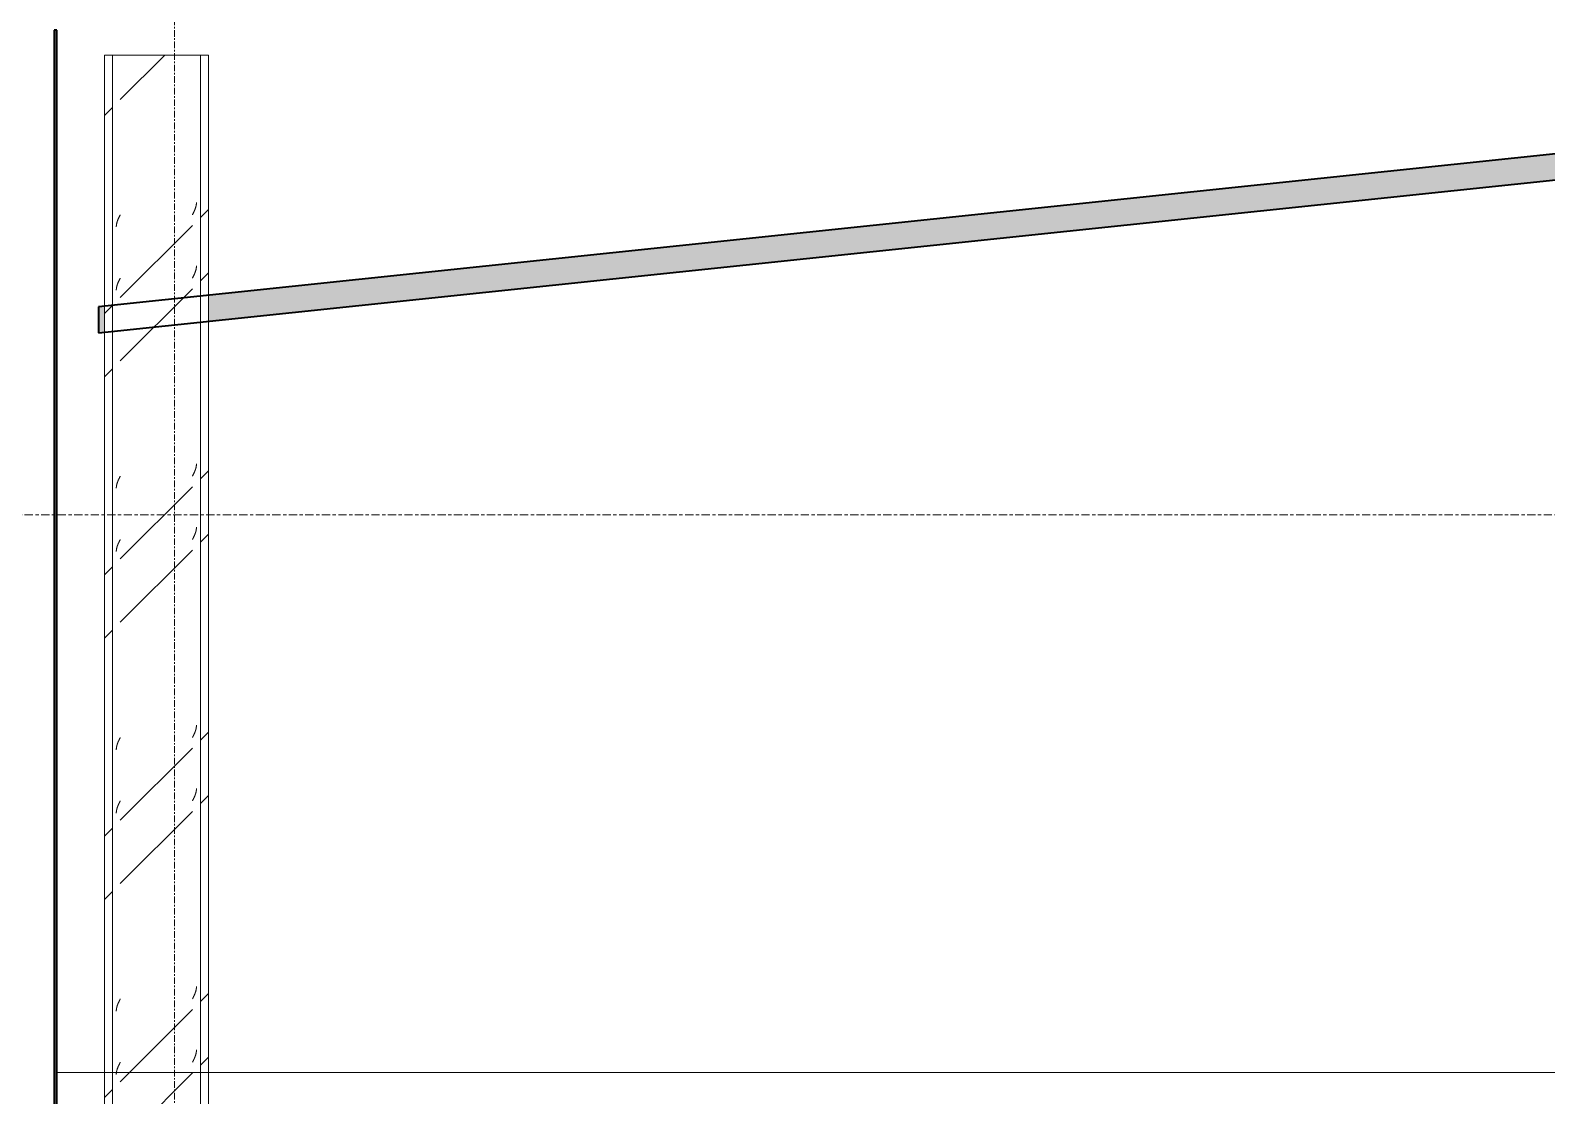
# Model space of a CAD drawing. Header units: centimetres. Extents: x -6741 to 14818, y -293 to 1595.
# Drawn here: x 8111.4 to 8403, y 733.3 to 938.3 of the extents above; entities that cross this region are included whole.
import ezdxf

# ---------------------------------------------------------------- set-up
doc = ezdxf.new("R2010")
doc.units = ezdxf.units.CM
doc.linetypes.add('Centre', pattern=[3.175, 0.635, -0.475, 1.59, -0.475])
doc.linetypes.add('Grid Line', pattern=[2.2225, 1.27, -0.3175, 0.3175, -0.3175])
for name, color, linetype, lineweight in [('A-CLNG', 7, 'Continuous', 9), ('A-FLOR-LEVL', 7, 'Continuous', 9), ('A-ROOF', 7, 'Continuous', 9), ('A-ROOF-PATT', 7, 'Continuous', 35), ('A-WALL', 7, 'Continuous', 9), ('A-WALL-PATT', 7, 'Continuous', 35), ('S-COLS', 7, 'Continuous', 9), ('S-GRID', 7, 'Continuous', 9)]:
    doc.layers.add(name, color=color, linetype=linetype, lineweight=lineweight)
pattern_1 = [(45, (50.4, 0), (-25.14472, 25.14472), []), (45, (50.4, 38.1), (-25.14472, 25.14472), [])]

# ---------------------------------------------------------------- blocks, each defined once
blk = doc.blocks.new('PQ_RVR_ARQ-01_ZZ_ZZ_MO_T_A_rvt-3-Elevación Eje 8-9')
at = {"layer": 'A-ROOF-PATT', "lineweight": 9, "true_color": 0xeaeaea}
h = blk.add_hatch(color=254, dxfattribs=at)
h.paths.add_polyline_path([(-6815.08, 880.08), (-6813.94, 880.2), (-6813.94, 885.22), (-6815.08, 885.1)])
h.paths.add_polyline_path([(-6793.94, 882.3), (-6447.06, 918.76), (-6110.44, 889.3), (-6110.44, 894.32), (-6447.11, 923.78), (-6793.94, 887.33), (-6793.94, 887.04)])
h.paths.add_polyline_path([(-6079.68, 886.61), (-6079.68, 972.39), (-6084.68, 972.39), (-6084.68, 892.07), (-6090.44, 892.57), (-6090.44, 887.56)])
at = {"layer": 'A-WALL-PATT', "lineweight": 9, "true_color": 0xeaeaea}
blk.add_hatch(color=254, dxfattribs=at).paths.add_polyline_path([(-6823.08, 99), (-6823.08, 938.29), (-6823.58, 938.29), (-6823.58, 99)])
at = {"layer": 'A-CLNG', "color": 254, "lineweight": 18, "true_color": 0xe5e5e5}
blk.add_line((-6110.94, 737.79), (-6823.08, 737.79), dxfattribs=at)
at = {"layer": 'A-ROOF', "color": 254, "lineweight": 35, "true_color": 0xcccccc}
for p, q in [((-6447.11, 923.78), (-6815.08, 885.1)), ((-6815.08, 880.08), (-6447.06, 918.76)), ((-6815.08, 885.1), (-6815.08, 880.08))]:
    blk.add_line(p, q, dxfattribs=at)
at = {"layer": 'A-WALL', "color": 254, "lineweight": 35, "true_color": 0xcccccc}
for p, q in [((-6823.08, 938.29), (-6823.58, 938.29)), ((-6823.58, 938.29), (-6823.58, 99)), ((-6823.08, 99), (-6823.08, 938.29))]:
    blk.add_line(p, q, dxfattribs=at)
blk = doc.blocks.new('FP_25-Elevación Eje 8-9')
at = {"layer": 'S-COLS', "color": 9, "true_color": 0xc0c0c0}
for p, q in [((-6796.51, 903.87), (-6796.49, 903.9)), ((-6796.49, 903.9), (-6796.48, 903.94)), ((-6796.48, 903.94), (-6796.47, 903.98)), ((-6796.47, 903.98), (-6796.45, 904.02)), ((-6796.45, 904.02), (-6796.44, 904.05)), ((-6796.44, 904.05), (-6796.43, 904.09)), ((-6796.43, 904.09), (-6796.41, 904.13)), ((-6796.41, 904.13), (-6796.4, 904.17)), ((-6796.4, 904.17), (-6796.39, 904.2)), ((-6796.39, 904.2), (-6796.38, 904.24)), ((-6796.38, 904.24), (-6796.37, 904.28)), ((-6796.37, 904.28), (-6796.36, 904.31)), ((-6796.36, 904.31), (-6796.35, 904.35)), ((-6796.35, 904.35), (-6796.34, 904.39)), ((-6796.34, 904.39), (-6796.33, 904.43)), ((-6796.33, 904.43), (-6796.32, 904.46)), ((-6796.32, 904.46), (-6796.31, 904.5)), ((-6796.31, 904.5), (-6796.3, 904.54)), ((-6796.3, 904.54), (-6796.29, 904.58)), ((-6796.29, 904.61), (-6796.28, 904.65)), ((-6796.29, 904.58), (-6796.29, 904.61)), ((-6796.28, 904.65), (-6796.27, 904.69)), ((-6796.27, 904.73), (-6796.26, 904.76)), ((-6796.27, 904.69), (-6796.27, 904.73)), ((-6796.26, 904.8), (-6796.25, 904.84)), ((-6796.26, 904.76), (-6796.26, 904.8)), ((-6796.25, 904.87), (-6796.24, 904.91)), ((-6796.25, 904.84), (-6796.25, 904.87)), ((-6796.24, 904.99), (-6796.23, 905.02)), ((-6796.24, 904.95), (-6796.24, 904.99)), ((-6796.24, 904.91), (-6796.24, 904.95)), ((-6796.23, 905.14), (-6796.23, 905.17)), ((-6796.23, 905.1), (-6796.23, 905.14)), ((-6796.23, 905.06), (-6796.23, 905.1)), ((-6796.23, 905.02), (-6796.23, 905.06)), ((-6797, 902.82), (-6796.98, 902.86)), ((-6796.98, 902.86), (-6796.96, 902.9)), ((-6796.96, 902.9), (-6796.94, 902.93)), ((-6796.94, 902.93), (-6796.92, 902.97)), ((-6796.92, 902.97), (-6796.9, 903.01)), ((-6796.9, 903.01), (-6796.88, 903.05)), ((-6796.88, 903.05), (-6796.86, 903.08)), ((-6796.86, 903.08), (-6796.85, 903.12)), ((-6796.85, 903.12), (-6796.83, 903.16)), ((-6796.83, 903.16), (-6796.81, 903.2)), ((-6796.81, 903.2), (-6796.79, 903.23)), ((-6796.79, 903.23), (-6796.77, 903.27)), ((-6796.77, 903.27), (-6796.76, 903.31)), ((-6796.76, 903.31), (-6796.74, 903.34)), ((-6796.74, 903.34), (-6796.72, 903.38)), ((-6796.72, 903.38), (-6796.7, 903.42)), ((-6796.7, 903.42), (-6796.68, 903.46)), ((-6796.68, 903.46), (-6796.67, 903.49)), ((-6796.67, 903.49), (-6796.65, 903.53)), ((-6796.65, 903.53), (-6796.63, 903.57)), ((-6796.63, 903.57), (-6796.62, 903.61)), ((-6796.62, 903.61), (-6796.6, 903.64)), ((-6796.6, 903.64), (-6796.59, 903.68)), ((-6796.59, 903.68), (-6796.57, 903.72)), ((-6796.57, 903.72), (-6796.55, 903.76)), ((-6796.55, 903.76), (-6796.54, 903.79)), ((-6796.54, 903.79), (-6796.52, 903.83)), ((-6796.52, 903.83), (-6796.51, 903.87)), ((-6796.34, 892.2), (-6796.33, 892.24)), ((-6796.33, 892.24), (-6796.32, 892.27)), ((-6796.32, 892.27), (-6796.31, 892.31)), ((-6796.31, 892.31), (-6796.3, 892.35)), ((-6796.3, 892.35), (-6796.29, 892.39)), ((-6796.29, 892.42), (-6796.28, 892.46)), ((-6796.29, 892.39), (-6796.29, 892.42)), ((-6796.28, 892.46), (-6796.27, 892.5)), ((-6796.27, 892.54), (-6796.26, 892.57)), ((-6796.27, 892.5), (-6796.27, 892.54)), ((-6796.26, 892.61), (-6796.25, 892.65)), ((-6796.26, 892.57), (-6796.26, 892.61)), ((-6796.25, 892.69), (-6796.24, 892.72)), ((-6796.25, 892.65), (-6796.25, 892.69)), ((-6796.24, 892.8), (-6796.23, 892.83)), ((-6796.24, 892.76), (-6796.24, 892.8)), ((-6796.24, 892.72), (-6796.24, 892.76)), ((-6796.23, 892.95), (-6796.23, 892.98)), ((-6796.23, 892.91), (-6796.23, 892.95)), ((-6796.23, 892.87), (-6796.23, 892.91)), ((-6796.23, 892.83), (-6796.23, 892.87)), ((-6797, 890.63), (-6796.98, 890.67)), ((-6796.98, 890.67), (-6796.96, 890.71)), ((-6796.96, 890.71), (-6796.94, 890.75)), ((-6796.94, 890.75), (-6796.92, 890.78)), ((-6796.92, 890.78), (-6796.9, 890.82)), ((-6796.9, 890.82), (-6796.88, 890.86)), ((-6796.88, 890.86), (-6796.86, 890.89)), ((-6796.86, 890.89), (-6796.85, 890.93)), ((-6796.85, 890.93), (-6796.83, 890.97)), ((-6796.83, 890.97), (-6796.81, 891.01)), ((-6796.81, 891.01), (-6796.79, 891.04)), ((-6796.79, 891.04), (-6796.77, 891.08)), ((-6796.77, 891.08), (-6796.76, 891.12)), ((-6796.76, 891.12), (-6796.74, 891.16)), ((-6796.74, 891.16), (-6796.72, 891.19)), ((-6796.72, 891.19), (-6796.7, 891.23)), ((-6796.7, 891.23), (-6796.68, 891.27)), ((-6796.68, 891.27), (-6796.67, 891.3)), ((-6796.67, 891.3), (-6796.65, 891.34)), ((-6796.65, 891.34), (-6796.63, 891.38)), ((-6796.63, 891.38), (-6796.62, 891.42)), ((-6796.62, 891.42), (-6796.6, 891.45)), ((-6796.6, 891.45), (-6796.59, 891.49)), ((-6796.59, 891.49), (-6796.57, 891.53)), ((-6796.57, 891.53), (-6796.55, 891.57)), ((-6796.55, 891.57), (-6796.54, 891.6)), ((-6796.54, 891.6), (-6796.52, 891.64)), ((-6796.52, 891.64), (-6796.51, 891.68)), ((-6796.51, 891.68), (-6796.49, 891.72)), ((-6796.49, 891.72), (-6796.48, 891.75)), ((-6796.48, 891.75), (-6796.47, 891.79)), ((-6796.47, 891.79), (-6796.45, 891.83)), ((-6796.45, 891.83), (-6796.44, 891.86)), ((-6796.44, 891.86), (-6796.43, 891.9)), ((-6796.43, 891.9), (-6796.41, 891.94)), ((-6796.41, 891.94), (-6796.4, 891.98)), ((-6796.4, 891.98), (-6796.39, 892.01)), ((-6796.39, 892.01), (-6796.38, 892.05)), ((-6796.38, 892.05), (-6796.37, 892.09)), ((-6796.37, 892.09), (-6796.36, 892.13)), ((-6796.36, 892.13), (-6796.35, 892.16)), ((-6796.35, 892.16), (-6796.34, 892.2)), ((-6796.29, 854.32), (-6796.28, 854.36)), ((-6796.28, 854.36), (-6796.27, 854.4)), ((-6796.27, 854.44), (-6796.26, 854.47)), ((-6796.27, 854.4), (-6796.27, 854.44)), ((-6796.26, 854.51), (-6796.25, 854.55)), ((-6796.26, 854.47), (-6796.26, 854.51)), ((-6796.25, 854.59), (-6796.24, 854.62)), ((-6796.25, 854.55), (-6796.25, 854.59)), ((-6796.24, 854.7), (-6796.23, 854.73)), ((-6796.24, 854.66), (-6796.24, 854.7)), ((-6796.24, 854.62), (-6796.24, 854.66)), ((-6796.23, 854.85), (-6796.23, 854.88)), ((-6796.23, 854.81), (-6796.23, 854.85)), ((-6796.23, 854.77), (-6796.23, 854.81)), ((-6796.23, 854.73), (-6796.23, 854.77)), ((-6797, 852.53), (-6796.98, 852.57)), ((-6796.98, 852.57), (-6796.96, 852.61)), ((-6796.96, 852.61), (-6796.94, 852.65)), ((-6796.94, 852.65), (-6796.92, 852.68)), ((-6796.92, 852.68), (-6796.9, 852.72)), ((-6796.9, 852.72), (-6796.88, 852.76)), ((-6796.88, 852.76), (-6796.86, 852.79)), ((-6796.86, 852.79), (-6796.85, 852.83)), ((-6796.85, 852.83), (-6796.83, 852.87)), ((-6796.83, 852.87), (-6796.81, 852.91)), ((-6796.81, 852.91), (-6796.79, 852.94)), ((-6796.79, 852.94), (-6796.77, 852.98)), ((-6796.77, 852.98), (-6796.76, 853.02)), ((-6796.76, 853.02), (-6796.74, 853.06)), ((-6796.74, 853.06), (-6796.72, 853.09)), ((-6796.72, 853.09), (-6796.7, 853.13)), ((-6796.7, 853.13), (-6796.68, 853.17)), ((-6796.68, 853.17), (-6796.67, 853.2)), ((-6796.67, 853.2), (-6796.65, 853.24)), ((-6796.65, 853.24), (-6796.63, 853.28)), ((-6796.63, 853.28), (-6796.62, 853.32)), ((-6796.62, 853.32), (-6796.6, 853.35)), ((-6796.6, 853.35), (-6796.59, 853.39)), ((-6796.59, 853.39), (-6796.57, 853.43)), ((-6796.57, 853.43), (-6796.55, 853.47)), ((-6796.55, 853.47), (-6796.54, 853.5)), ((-6796.54, 853.5), (-6796.52, 853.54)), ((-6796.52, 853.54), (-6796.51, 853.58)), ((-6796.51, 853.58), (-6796.49, 853.62)), ((-6796.49, 853.62), (-6796.48, 853.65)), ((-6796.48, 853.65), (-6796.47, 853.69)), ((-6796.47, 853.69), (-6796.45, 853.73)), ((-6796.45, 853.73), (-6796.44, 853.76)), ((-6796.44, 853.76), (-6796.43, 853.8)), ((-6796.43, 853.8), (-6796.41, 853.84)), ((-6796.41, 853.84), (-6796.4, 853.88)), ((-6796.4, 853.88), (-6796.39, 853.91)), ((-6796.39, 853.91), (-6796.38, 853.95)), ((-6796.38, 853.95), (-6796.37, 853.99)), ((-6796.37, 853.99), (-6796.36, 854.03)), ((-6796.36, 854.03), (-6796.35, 854.06)), ((-6796.35, 854.06), (-6796.34, 854.1)), ((-6796.34, 854.1), (-6796.33, 854.14)), ((-6796.33, 854.14), (-6796.32, 854.17)), ((-6796.32, 854.17), (-6796.31, 854.21)), ((-6796.31, 854.21), (-6796.3, 854.25)), ((-6796.3, 854.25), (-6796.29, 854.29)), ((-6796.29, 854.29), (-6796.29, 854.32)), ((-6796.23, 842.66), (-6796.23, 842.69)), ((-6797, 840.34), (-6796.98, 840.38)), ((-6796.98, 840.38), (-6796.96, 840.42)), ((-6796.96, 840.42), (-6796.94, 840.46)), ((-6796.94, 840.46), (-6796.92, 840.49)), ((-6796.92, 840.49), (-6796.9, 840.53)), ((-6796.9, 840.53), (-6796.88, 840.57)), ((-6796.88, 840.57), (-6796.86, 840.6)), ((-6796.86, 840.6), (-6796.85, 840.64)), ((-6796.85, 840.64), (-6796.83, 840.68)), ((-6796.83, 840.68), (-6796.81, 840.72)), ((-6796.81, 840.72), (-6796.79, 840.75)), ((-6796.79, 840.75), (-6796.77, 840.79)), ((-6796.77, 840.79), (-6796.76, 840.83)), ((-6796.76, 840.83), (-6796.74, 840.87)), ((-6796.74, 840.87), (-6796.72, 840.9)), ((-6796.72, 840.9), (-6796.7, 840.94)), ((-6796.7, 840.94), (-6796.68, 840.98)), ((-6796.68, 840.98), (-6796.67, 841.02)), ((-6796.67, 841.02), (-6796.65, 841.05)), ((-6796.65, 841.05), (-6796.63, 841.09)), ((-6796.63, 841.09), (-6796.62, 841.13)), ((-6796.62, 841.13), (-6796.6, 841.16)), ((-6796.6, 841.16), (-6796.59, 841.2)), ((-6796.59, 841.2), (-6796.57, 841.24)), ((-6796.57, 841.24), (-6796.55, 841.28)), ((-6796.55, 841.28), (-6796.54, 841.31)), ((-6796.54, 841.31), (-6796.52, 841.35)), ((-6796.52, 841.35), (-6796.51, 841.39)), ((-6796.51, 841.39), (-6796.49, 841.43)), ((-6796.49, 841.43), (-6796.48, 841.46)), ((-6796.48, 841.46), (-6796.47, 841.5)), ((-6796.47, 841.5), (-6796.45, 841.54)), ((-6796.45, 841.54), (-6796.44, 841.57)), ((-6796.44, 841.57), (-6796.43, 841.61)), ((-6796.43, 841.61), (-6796.41, 841.65)), ((-6796.41, 841.65), (-6796.4, 841.69)), ((-6796.4, 841.69), (-6796.39, 841.72)), ((-6796.39, 841.72), (-6796.38, 841.76)), ((-6796.38, 841.76), (-6796.37, 841.8)), ((-6796.37, 841.8), (-6796.36, 841.84)), ((-6796.36, 841.84), (-6796.35, 841.87)), ((-6796.35, 841.87), (-6796.34, 841.91)), ((-6796.34, 841.91), (-6796.33, 841.95)), ((-6796.33, 841.95), (-6796.32, 841.99)), ((-6796.32, 841.99), (-6796.31, 842.02)), ((-6796.31, 842.02), (-6796.3, 842.06)), ((-6796.3, 842.06), (-6796.29, 842.1)), ((-6796.29, 842.13), (-6796.28, 842.17)), ((-6796.29, 842.1), (-6796.29, 842.13)), ((-6796.28, 842.17), (-6796.27, 842.21)), ((-6796.27, 842.25), (-6796.26, 842.28)), ((-6796.27, 842.21), (-6796.27, 842.25)), ((-6796.26, 842.32), (-6796.25, 842.36)), ((-6796.26, 842.28), (-6796.26, 842.32)), ((-6796.25, 842.4), (-6796.24, 842.43)), ((-6796.25, 842.36), (-6796.25, 842.4)), ((-6796.24, 842.51), (-6796.23, 842.54)), ((-6796.24, 842.47), (-6796.24, 842.51)), ((-6796.24, 842.43), (-6796.24, 842.47)), ((-6796.23, 842.62), (-6796.23, 842.66)), ((-6796.23, 842.58), (-6796.23, 842.62)), ((-6796.23, 842.54), (-6796.23, 842.58)), ((-6797, 802.24), (-6796.98, 802.28)), ((-6796.98, 802.28), (-6796.96, 802.32)), ((-6796.96, 802.32), (-6796.94, 802.36)), ((-6796.94, 802.36), (-6796.92, 802.39)), ((-6796.92, 802.39), (-6796.9, 802.43)), ((-6796.9, 802.43), (-6796.88, 802.47)), ((-6796.88, 802.47), (-6796.86, 802.5)), ((-6796.86, 802.5), (-6796.85, 802.54)), ((-6796.85, 802.54), (-6796.83, 802.58)), ((-6796.83, 802.58), (-6796.81, 802.62)), ((-6796.81, 802.62), (-6796.79, 802.65)), ((-6796.79, 802.65), (-6796.77, 802.69)), ((-6796.77, 802.69), (-6796.76, 802.73)), ((-6796.76, 802.73), (-6796.74, 802.77)), ((-6796.74, 802.77), (-6796.72, 802.8)), ((-6796.72, 802.8), (-6796.7, 802.84)), ((-6796.7, 802.84), (-6796.68, 802.88)), ((-6796.68, 802.88), (-6796.67, 802.92)), ((-6796.67, 802.92), (-6796.65, 802.95)), ((-6796.65, 802.95), (-6796.63, 802.99)), ((-6796.63, 802.99), (-6796.62, 803.03)), ((-6796.62, 803.03), (-6796.6, 803.06)), ((-6796.6, 803.06), (-6796.59, 803.1)), ((-6796.59, 803.1), (-6796.57, 803.14)), ((-6796.57, 803.14), (-6796.55, 803.18)), ((-6796.55, 803.18), (-6796.54, 803.21)), ((-6796.54, 803.21), (-6796.52, 803.25)), ((-6796.52, 803.25), (-6796.51, 803.29)), ((-6796.51, 803.29), (-6796.49, 803.33)), ((-6796.49, 803.33), (-6796.48, 803.36)), ((-6796.48, 803.36), (-6796.47, 803.4)), ((-6796.47, 803.4), (-6796.45, 803.44)), ((-6796.45, 803.44), (-6796.44, 803.47)), ((-6796.44, 803.47), (-6796.43, 803.51)), ((-6796.43, 803.51), (-6796.41, 803.55)), ((-6796.41, 803.55), (-6796.4, 803.59)), ((-6796.4, 803.59), (-6796.39, 803.62)), ((-6796.39, 803.62), (-6796.38, 803.66)), ((-6796.38, 803.66), (-6796.37, 803.7)), ((-6796.37, 803.7), (-6796.36, 803.74)), ((-6796.36, 803.74), (-6796.35, 803.77)), ((-6796.35, 803.77), (-6796.34, 803.81)), ((-6796.34, 803.81), (-6796.33, 803.85)), ((-6796.33, 803.85), (-6796.32, 803.89)), ((-6796.32, 803.89), (-6796.31, 803.92)), ((-6796.31, 803.92), (-6796.3, 803.96)), ((-6796.3, 803.96), (-6796.29, 804)), ((-6796.29, 804.03), (-6796.28, 804.07)), ((-6796.29, 804), (-6796.29, 804.03)), ((-6796.28, 804.07), (-6796.27, 804.11)), ((-6796.27, 804.15), (-6796.26, 804.18)), ((-6796.27, 804.11), (-6796.27, 804.15)), ((-6796.26, 804.22), (-6796.25, 804.26)), ((-6796.26, 804.18), (-6796.26, 804.22)), ((-6796.25, 804.3), (-6796.24, 804.33)), ((-6796.25, 804.26), (-6796.25, 804.3)), ((-6796.24, 804.41), (-6796.23, 804.44)), ((-6796.24, 804.37), (-6796.24, 804.41)), ((-6796.24, 804.33), (-6796.24, 804.37)), ((-6796.23, 804.56), (-6796.23, 804.59)), ((-6796.23, 804.52), (-6796.23, 804.56)), ((-6796.23, 804.48), (-6796.23, 804.52)), ((-6796.23, 804.44), (-6796.23, 804.48)), ((-6796.94, 790.17), (-6796.92, 790.2)), ((-6796.92, 790.2), (-6796.9, 790.24)), ((-6796.9, 790.24), (-6796.88, 790.28)), ((-6796.88, 790.28), (-6796.86, 790.32)), ((-6796.86, 790.32), (-6796.85, 790.35)), ((-6796.85, 790.35), (-6796.83, 790.39)), ((-6796.83, 790.39), (-6796.81, 790.43)), ((-6796.81, 790.43), (-6796.79, 790.46)), ((-6796.79, 790.46), (-6796.77, 790.5)), ((-6796.77, 790.5), (-6796.76, 790.54)), ((-6796.76, 790.54), (-6796.74, 790.58)), ((-6796.74, 790.58), (-6796.72, 790.61)), ((-6796.72, 790.61), (-6796.7, 790.65)), ((-6796.7, 790.65), (-6796.68, 790.69)), ((-6796.68, 790.69), (-6796.67, 790.73)), ((-6796.67, 790.73), (-6796.65, 790.76)), ((-6796.65, 790.76), (-6796.63, 790.8)), ((-6796.63, 790.8), (-6796.62, 790.84)), ((-6796.62, 790.84), (-6796.6, 790.88)), ((-6796.6, 790.88), (-6796.59, 790.91)), ((-6796.59, 790.91), (-6796.57, 790.95)), ((-6796.57, 790.95), (-6796.55, 790.99)), ((-6796.55, 790.99), (-6796.54, 791.02)), ((-6796.54, 791.02), (-6796.52, 791.06)), ((-6796.52, 791.06), (-6796.51, 791.1)), ((-6796.51, 791.1), (-6796.49, 791.14)), ((-6796.49, 791.14), (-6796.48, 791.17)), ((-6796.48, 791.17), (-6796.47, 791.21)), ((-6796.47, 791.21), (-6796.45, 791.25)), ((-6796.45, 791.25), (-6796.44, 791.29)), ((-6796.44, 791.29), (-6796.43, 791.32)), ((-6796.43, 791.32), (-6796.41, 791.36)), ((-6796.41, 791.36), (-6796.4, 791.4)), ((-6796.4, 791.4), (-6796.39, 791.43)), ((-6796.39, 791.43), (-6796.38, 791.47)), ((-6796.38, 791.47), (-6796.37, 791.51)), ((-6796.37, 791.51), (-6796.36, 791.55)), ((-6796.36, 791.55), (-6796.35, 791.58)), ((-6796.35, 791.58), (-6796.34, 791.62)), ((-6796.34, 791.62), (-6796.33, 791.66)), ((-6796.33, 791.66), (-6796.32, 791.7)), ((-6796.32, 791.7), (-6796.31, 791.73)), ((-6796.31, 791.73), (-6796.3, 791.77)), ((-6796.3, 791.77), (-6796.29, 791.81)), ((-6796.29, 791.85), (-6796.28, 791.88)), ((-6796.29, 791.81), (-6796.29, 791.85)), ((-6796.28, 791.88), (-6796.27, 791.92)), ((-6796.27, 791.96), (-6796.26, 791.99)), ((-6796.27, 791.92), (-6796.27, 791.96)), ((-6796.26, 792.03), (-6796.25, 792.07)), ((-6796.26, 791.99), (-6796.26, 792.03)), ((-6796.25, 792.11), (-6796.24, 792.14)), ((-6796.25, 792.07), (-6796.25, 792.11)), ((-6796.24, 792.22), (-6796.23, 792.26)), ((-6796.24, 792.18), (-6796.24, 792.22)), ((-6796.24, 792.14), (-6796.24, 792.18)), ((-6796.23, 792.37), (-6796.23, 792.4)), ((-6796.23, 792.33), (-6796.23, 792.37)), ((-6796.23, 792.29), (-6796.23, 792.33)), ((-6796.23, 792.26), (-6796.23, 792.29)), ((-6797, 790.05), (-6796.98, 790.09)), ((-6796.98, 790.09), (-6796.96, 790.13)), ((-6796.96, 790.13), (-6796.94, 790.17)), ((-6796.85, 752.25), (-6796.83, 752.29)), ((-6796.83, 752.29), (-6796.81, 752.33)), ((-6796.81, 752.33), (-6796.79, 752.36)), ((-6796.79, 752.36), (-6796.77, 752.4)), ((-6796.77, 752.4), (-6796.76, 752.44)), ((-6796.76, 752.44), (-6796.74, 752.48)), ((-6796.74, 752.48), (-6796.72, 752.51)), ((-6796.72, 752.51), (-6796.7, 752.55)), ((-6796.7, 752.55), (-6796.68, 752.59)), ((-6796.68, 752.59), (-6796.67, 752.63)), ((-6796.67, 752.63), (-6796.65, 752.66)), ((-6796.65, 752.66), (-6796.63, 752.7)), ((-6796.63, 752.7), (-6796.62, 752.74)), ((-6796.62, 752.74), (-6796.6, 752.78)), ((-6796.6, 752.78), (-6796.59, 752.81)), ((-6796.59, 752.81), (-6796.57, 752.85)), ((-6796.57, 752.85), (-6796.55, 752.89)), ((-6796.55, 752.89), (-6796.54, 752.92)), ((-6796.54, 752.92), (-6796.52, 752.96)), ((-6796.52, 752.96), (-6796.51, 753)), ((-6796.51, 753), (-6796.49, 753.04)), ((-6796.49, 753.04), (-6796.48, 753.07)), ((-6796.48, 753.07), (-6796.47, 753.11)), ((-6796.47, 753.11), (-6796.45, 753.15)), ((-6796.45, 753.15), (-6796.44, 753.19)), ((-6796.44, 753.19), (-6796.43, 753.22)), ((-6796.43, 753.22), (-6796.41, 753.26)), ((-6796.41, 753.26), (-6796.4, 753.3)), ((-6796.4, 753.3), (-6796.39, 753.33)), ((-6796.39, 753.33), (-6796.38, 753.37)), ((-6796.38, 753.37), (-6796.37, 753.41)), ((-6796.37, 753.41), (-6796.36, 753.45)), ((-6796.36, 753.45), (-6796.35, 753.48)), ((-6796.35, 753.48), (-6796.34, 753.52)), ((-6796.34, 753.52), (-6796.33, 753.56)), ((-6796.33, 753.56), (-6796.32, 753.6)), ((-6796.32, 753.6), (-6796.31, 753.63)), ((-6796.31, 753.63), (-6796.3, 753.67)), ((-6796.3, 753.67), (-6796.29, 753.71)), ((-6796.29, 753.75), (-6796.28, 753.78)), ((-6796.29, 753.71), (-6796.29, 753.75)), ((-6796.28, 753.78), (-6796.27, 753.82)), ((-6796.27, 753.86), (-6796.26, 753.89)), ((-6796.27, 753.82), (-6796.27, 753.86)), ((-6796.26, 753.93), (-6796.25, 753.97)), ((-6796.26, 753.89), (-6796.26, 753.93)), ((-6796.25, 754.01), (-6796.24, 754.04)), ((-6796.25, 753.97), (-6796.25, 754.01)), ((-6796.24, 754.12), (-6796.23, 754.16)), ((-6796.24, 754.08), (-6796.24, 754.12)), ((-6796.24, 754.04), (-6796.24, 754.08)), ((-6796.23, 754.27), (-6796.23, 754.3)), ((-6796.23, 754.23), (-6796.23, 754.27)), ((-6796.23, 754.19), (-6796.23, 754.23)), ((-6796.23, 754.16), (-6796.23, 754.19)), ((-6797, 751.95), (-6796.98, 751.99)), ((-6796.98, 751.99), (-6796.96, 752.03)), ((-6796.96, 752.03), (-6796.94, 752.07)), ((-6796.94, 752.07), (-6796.92, 752.1)), ((-6796.92, 752.1), (-6796.9, 752.14)), ((-6796.9, 752.14), (-6796.88, 752.18)), ((-6796.88, 752.18), (-6796.86, 752.22)), ((-6796.86, 752.22), (-6796.85, 752.25)), ((-6796.6, 740.59), (-6796.59, 740.62)), ((-6796.59, 740.62), (-6796.57, 740.66)), ((-6796.57, 740.66), (-6796.55, 740.7)), ((-6796.55, 740.7), (-6796.54, 740.73)), ((-6796.54, 740.73), (-6796.52, 740.77)), ((-6796.52, 740.77), (-6796.51, 740.81)), ((-6796.51, 740.81), (-6796.49, 740.85)), ((-6796.49, 740.85), (-6796.48, 740.88)), ((-6796.48, 740.88), (-6796.47, 740.92)), ((-6796.47, 740.92), (-6796.45, 740.96)), ((-6796.45, 740.96), (-6796.44, 741)), ((-6796.44, 741), (-6796.43, 741.03)), ((-6796.43, 741.03), (-6796.41, 741.07)), ((-6796.41, 741.07), (-6796.4, 741.11)), ((-6796.4, 741.11), (-6796.39, 741.15)), ((-6796.39, 741.15), (-6796.38, 741.18)), ((-6796.38, 741.18), (-6796.37, 741.22)), ((-6796.37, 741.22), (-6796.36, 741.26)), ((-6796.36, 741.26), (-6796.35, 741.29)), ((-6796.35, 741.29), (-6796.34, 741.33)), ((-6796.34, 741.33), (-6796.33, 741.37)), ((-6796.33, 741.37), (-6796.32, 741.41)), ((-6796.32, 741.41), (-6796.31, 741.44)), ((-6796.31, 741.44), (-6796.3, 741.48)), ((-6796.3, 741.48), (-6796.29, 741.52)), ((-6796.29, 741.56), (-6796.28, 741.59)), ((-6796.29, 741.52), (-6796.29, 741.56)), ((-6796.28, 741.59), (-6796.27, 741.63)), ((-6796.27, 741.67), (-6796.26, 741.7)), ((-6796.27, 741.63), (-6796.27, 741.67)), ((-6796.26, 741.74), (-6796.25, 741.78)), ((-6796.26, 741.7), (-6796.26, 741.74)), ((-6796.25, 741.82), (-6796.24, 741.85)), ((-6796.25, 741.78), (-6796.25, 741.82)), ((-6796.24, 741.93), (-6796.23, 741.97)), ((-6796.24, 741.89), (-6796.24, 741.93)), ((-6796.24, 741.85), (-6796.24, 741.89)), ((-6796.23, 742.08), (-6796.23, 742.12)), ((-6796.23, 742.04), (-6796.23, 742.08)), ((-6796.23, 742), (-6796.23, 742.04)), ((-6796.23, 741.97), (-6796.23, 742)), ((-6797, 739.76), (-6796.98, 739.8)), ((-6796.98, 739.8), (-6796.96, 739.84)), ((-6796.96, 739.84), (-6796.94, 739.88)), ((-6796.94, 739.88), (-6796.92, 739.91)), ((-6796.92, 739.91), (-6796.9, 739.95)), ((-6796.9, 739.95), (-6796.88, 739.99)), ((-6796.88, 739.99), (-6796.86, 740.03)), ((-6796.86, 740.03), (-6796.85, 740.06)), ((-6796.85, 740.06), (-6796.83, 740.1)), ((-6796.83, 740.1), (-6796.81, 740.14)), ((-6796.81, 740.14), (-6796.79, 740.18)), ((-6796.79, 740.18), (-6796.77, 740.21)), ((-6796.77, 740.21), (-6796.76, 740.25)), ((-6796.76, 740.25), (-6796.74, 740.29)), ((-6796.74, 740.29), (-6796.72, 740.32)), ((-6796.72, 740.32), (-6796.7, 740.36)), ((-6796.7, 740.36), (-6796.68, 740.4)), ((-6796.68, 740.4), (-6796.67, 740.44)), ((-6796.67, 740.44), (-6796.65, 740.47)), ((-6796.65, 740.47), (-6796.63, 740.51)), ((-6796.63, 740.51), (-6796.62, 740.55)), ((-6796.62, 740.55), (-6796.6, 740.59))]:
    blk.add_line(p, q, dxfattribs=at)
blk = doc.blocks.new('FP_26-Elevación Eje 8-9')
at = {"layer": 'S-COLS', "color": 9, "true_color": 0xc0c0c0}
for p, q in [((-6811.6, 900.96), (-6811.59, 900.99)), ((-6811.59, 901.03), (-6811.58, 901.07)), ((-6811.59, 900.99), (-6811.59, 901.03)), ((-6811.58, 901.07), (-6811.57, 901.11)), ((-6811.57, 901.11), (-6811.56, 901.14)), ((-6811.56, 901.14), (-6811.55, 901.18)), ((-6811.55, 901.18), (-6811.54, 901.22)), ((-6811.54, 901.26), (-6811.53, 901.29)), ((-6811.54, 901.22), (-6811.54, 901.26)), ((-6811.53, 901.29), (-6811.52, 901.33)), ((-6811.52, 901.33), (-6811.5, 901.37)), ((-6811.5, 901.37), (-6811.49, 901.41)), ((-6811.49, 901.41), (-6811.48, 901.44)), ((-6811.48, 901.44), (-6811.47, 901.48)), ((-6811.47, 901.48), (-6811.46, 901.52)), ((-6811.46, 901.52), (-6811.45, 901.55)), ((-6811.45, 901.55), (-6811.43, 901.59)), ((-6811.43, 901.59), (-6811.42, 901.63)), ((-6811.42, 901.63), (-6811.41, 901.67)), ((-6811.41, 901.67), (-6811.39, 901.7)), ((-6811.39, 901.7), (-6811.38, 901.74)), ((-6811.38, 901.74), (-6811.36, 901.78)), ((-6811.36, 901.78), (-6811.35, 901.82)), ((-6811.35, 901.82), (-6811.33, 901.85)), ((-6811.33, 901.85), (-6811.32, 901.89)), ((-6811.32, 901.89), (-6811.3, 901.93)), ((-6811.3, 901.93), (-6811.29, 901.96)), ((-6811.29, 901.96), (-6811.27, 902)), ((-6811.27, 902), (-6811.26, 902.04)), ((-6811.26, 902.04), (-6811.24, 902.08)), ((-6811.24, 902.08), (-6811.22, 902.11)), ((-6811.22, 902.11), (-6811.2, 902.15)), ((-6811.2, 902.15), (-6811.19, 902.19)), ((-6811.19, 902.19), (-6811.17, 902.23)), ((-6811.17, 902.23), (-6811.15, 902.26)), ((-6811.15, 902.26), (-6811.14, 902.3)), ((-6811.14, 902.3), (-6811.12, 902.34)), ((-6811.12, 902.34), (-6811.1, 902.37)), ((-6811.1, 902.37), (-6811.08, 902.41)), ((-6811.08, 902.41), (-6811.06, 902.45)), ((-6811.06, 902.45), (-6811.04, 902.49)), ((-6811.04, 902.49), (-6811.03, 902.52)), ((-6811.03, 902.52), (-6811.01, 902.56)), ((-6811.01, 902.56), (-6810.99, 902.6)), ((-6810.99, 902.6), (-6810.97, 902.64)), ((-6810.97, 902.64), (-6810.95, 902.67)), ((-6810.95, 902.67), (-6810.93, 902.71)), ((-6810.93, 902.71), (-6810.91, 902.75)), ((-6810.91, 902.75), (-6810.9, 902.79)), ((-6810.9, 902.79), (-6810.88, 902.82)), ((-6811.64, 900.66), (-6811.63, 900.7)), ((-6811.64, 900.62), (-6811.64, 900.66)), ((-6811.64, 900.58), (-6811.64, 900.62)), ((-6811.64, 900.55), (-6811.64, 900.58)), ((-6811.64, 900.51), (-6811.64, 900.55)), ((-6811.64, 900.47), (-6811.64, 900.51)), ((-6811.63, 900.77), (-6811.62, 900.81)), ((-6811.63, 900.73), (-6811.63, 900.77)), ((-6811.63, 900.7), (-6811.63, 900.73)), ((-6811.62, 900.85), (-6811.61, 900.88)), ((-6811.62, 900.81), (-6811.62, 900.85)), ((-6811.61, 900.92), (-6811.6, 900.96)), ((-6811.61, 900.88), (-6811.61, 900.92)), ((-6811.47, 889.29), (-6811.46, 889.33)), ((-6811.46, 889.33), (-6811.45, 889.36)), ((-6811.45, 889.36), (-6811.43, 889.4)), ((-6811.43, 889.4), (-6811.42, 889.44)), ((-6811.42, 889.44), (-6811.41, 889.48)), ((-6811.41, 889.48), (-6811.39, 889.51)), ((-6811.39, 889.51), (-6811.38, 889.55)), ((-6811.38, 889.55), (-6811.36, 889.59)), ((-6811.36, 889.59), (-6811.35, 889.63)), ((-6811.35, 889.63), (-6811.33, 889.66)), ((-6811.33, 889.66), (-6811.32, 889.7)), ((-6811.32, 889.7), (-6811.3, 889.74)), ((-6811.3, 889.74), (-6811.29, 889.78)), ((-6811.29, 889.78), (-6811.27, 889.81)), ((-6811.27, 889.81), (-6811.26, 889.85)), ((-6811.26, 889.85), (-6811.24, 889.89)), ((-6811.24, 889.89), (-6811.22, 889.92)), ((-6811.22, 889.92), (-6811.2, 889.96)), ((-6811.2, 889.96), (-6811.19, 890)), ((-6811.19, 890), (-6811.17, 890.04)), ((-6811.17, 890.04), (-6811.15, 890.07)), ((-6811.15, 890.07), (-6811.14, 890.11)), ((-6811.14, 890.11), (-6811.12, 890.15)), ((-6811.12, 890.15), (-6811.1, 890.19)), ((-6811.1, 890.19), (-6811.08, 890.22)), ((-6811.08, 890.22), (-6811.06, 890.26)), ((-6811.06, 890.26), (-6811.04, 890.3)), ((-6811.04, 890.3), (-6811.03, 890.33)), ((-6811.03, 890.33), (-6811.01, 890.37)), ((-6811.01, 890.37), (-6810.99, 890.41)), ((-6810.99, 890.41), (-6810.97, 890.45)), ((-6810.97, 890.45), (-6810.95, 890.48)), ((-6810.95, 890.48), (-6810.93, 890.52)), ((-6810.93, 890.52), (-6810.91, 890.56)), ((-6810.91, 890.56), (-6810.9, 890.6)), ((-6810.9, 890.6), (-6810.88, 890.63)), ((-6811.64, 888.47), (-6811.63, 888.51)), ((-6811.64, 888.43), (-6811.64, 888.47)), ((-6811.64, 888.39), (-6811.64, 888.43)), ((-6811.64, 888.36), (-6811.64, 888.39)), ((-6811.64, 888.32), (-6811.64, 888.36)), ((-6811.64, 888.28), (-6811.64, 888.32)), ((-6811.63, 888.58), (-6811.62, 888.62)), ((-6811.63, 888.54), (-6811.63, 888.58)), ((-6811.63, 888.51), (-6811.63, 888.54)), ((-6811.62, 888.66), (-6811.61, 888.69)), ((-6811.62, 888.62), (-6811.62, 888.66)), ((-6811.61, 888.73), (-6811.6, 888.77)), ((-6811.61, 888.69), (-6811.61, 888.73)), ((-6811.6, 888.77), (-6811.59, 888.81)), ((-6811.59, 888.84), (-6811.58, 888.88)), ((-6811.59, 888.81), (-6811.59, 888.84)), ((-6811.58, 888.88), (-6811.57, 888.92)), ((-6811.57, 888.92), (-6811.56, 888.95)), ((-6811.56, 888.95), (-6811.55, 888.99)), ((-6811.55, 888.99), (-6811.54, 889.03)), ((-6811.54, 889.07), (-6811.53, 889.1)), ((-6811.54, 889.03), (-6811.54, 889.07)), ((-6811.53, 889.1), (-6811.52, 889.14)), ((-6811.52, 889.14), (-6811.5, 889.18)), ((-6811.5, 889.18), (-6811.49, 889.22)), ((-6811.49, 889.22), (-6811.48, 889.25)), ((-6811.48, 889.25), (-6811.47, 889.29)), ((-6811.41, 851.38), (-6811.39, 851.41)), ((-6811.39, 851.41), (-6811.38, 851.45)), ((-6811.38, 851.45), (-6811.36, 851.49)), ((-6811.36, 851.49), (-6811.35, 851.53)), ((-6811.35, 851.53), (-6811.33, 851.56)), ((-6811.33, 851.56), (-6811.32, 851.6)), ((-6811.32, 851.6), (-6811.3, 851.64)), ((-6811.3, 851.64), (-6811.29, 851.68)), ((-6811.29, 851.68), (-6811.27, 851.71)), ((-6811.27, 851.71), (-6811.26, 851.75)), ((-6811.26, 851.75), (-6811.24, 851.79)), ((-6811.24, 851.79), (-6811.22, 851.82)), ((-6811.22, 851.82), (-6811.2, 851.86)), ((-6811.2, 851.86), (-6811.19, 851.9)), ((-6811.19, 851.9), (-6811.17, 851.94)), ((-6811.17, 851.94), (-6811.15, 851.97)), ((-6811.15, 851.97), (-6811.14, 852.01)), ((-6811.14, 852.01), (-6811.12, 852.05)), ((-6811.12, 852.05), (-6811.1, 852.09)), ((-6811.1, 852.09), (-6811.08, 852.12)), ((-6811.08, 852.12), (-6811.06, 852.16)), ((-6811.06, 852.16), (-6811.04, 852.2)), ((-6811.04, 852.2), (-6811.03, 852.23)), ((-6811.03, 852.23), (-6811.01, 852.27)), ((-6811.01, 852.27), (-6810.99, 852.31)), ((-6810.99, 852.31), (-6810.97, 852.35)), ((-6810.97, 852.35), (-6810.95, 852.38)), ((-6810.95, 852.38), (-6810.93, 852.42)), ((-6810.93, 852.42), (-6810.91, 852.46)), ((-6810.91, 852.46), (-6810.9, 852.5)), ((-6810.9, 852.5), (-6810.88, 852.53)), ((-6811.64, 850.37), (-6811.63, 850.41)), ((-6811.64, 850.33), (-6811.64, 850.37)), ((-6811.64, 850.29), (-6811.64, 850.33)), ((-6811.64, 850.26), (-6811.64, 850.29)), ((-6811.64, 850.22), (-6811.64, 850.26)), ((-6811.64, 850.18), (-6811.64, 850.22)), ((-6811.63, 850.48), (-6811.62, 850.52)), ((-6811.63, 850.44), (-6811.63, 850.48)), ((-6811.63, 850.41), (-6811.63, 850.44)), ((-6811.62, 850.56), (-6811.61, 850.59)), ((-6811.62, 850.52), (-6811.62, 850.56)), ((-6811.61, 850.63), (-6811.6, 850.67)), ((-6811.61, 850.59), (-6811.61, 850.63)), ((-6811.6, 850.67), (-6811.59, 850.71)), ((-6811.59, 850.74), (-6811.58, 850.78)), ((-6811.59, 850.71), (-6811.59, 850.74)), ((-6811.58, 850.78), (-6811.57, 850.82)), ((-6811.57, 850.82), (-6811.56, 850.85)), ((-6811.56, 850.85), (-6811.55, 850.89)), ((-6811.55, 850.89), (-6811.54, 850.93)), ((-6811.54, 850.97), (-6811.53, 851)), ((-6811.54, 850.93), (-6811.54, 850.97)), ((-6811.53, 851), (-6811.52, 851.04)), ((-6811.52, 851.04), (-6811.5, 851.08)), ((-6811.5, 851.08), (-6811.49, 851.12)), ((-6811.49, 851.12), (-6811.48, 851.15)), ((-6811.48, 851.15), (-6811.47, 851.19)), ((-6811.47, 851.19), (-6811.46, 851.23)), ((-6811.46, 851.23), (-6811.45, 851.26)), ((-6811.45, 851.26), (-6811.43, 851.3)), ((-6811.43, 851.3), (-6811.42, 851.34)), ((-6811.42, 851.34), (-6811.41, 851.38)), ((-6811.19, 839.71), (-6811.17, 839.75)), ((-6811.17, 839.75), (-6811.15, 839.78)), ((-6811.15, 839.78), (-6811.14, 839.82)), ((-6811.14, 839.82), (-6811.12, 839.86)), ((-6811.12, 839.86), (-6811.1, 839.9)), ((-6811.1, 839.9), (-6811.08, 839.93)), ((-6811.08, 839.93), (-6811.06, 839.97)), ((-6811.06, 839.97), (-6811.04, 840.01)), ((-6811.04, 840.01), (-6811.03, 840.05)), ((-6811.03, 840.05), (-6811.01, 840.08)), ((-6811.01, 840.08), (-6810.99, 840.12)), ((-6810.99, 840.12), (-6810.97, 840.16)), ((-6810.97, 840.16), (-6810.95, 840.19)), ((-6810.95, 840.19), (-6810.93, 840.23)), ((-6810.93, 840.23), (-6810.91, 840.27)), ((-6810.91, 840.27), (-6810.9, 840.31)), ((-6810.9, 840.31), (-6810.88, 840.34)), ((-6811.64, 838.18), (-6811.63, 838.22)), ((-6811.64, 838.14), (-6811.64, 838.18)), ((-6811.64, 838.11), (-6811.64, 838.14)), ((-6811.64, 838.07), (-6811.64, 838.11)), ((-6811.64, 838.03), (-6811.64, 838.07)), ((-6811.64, 837.99), (-6811.64, 838.03)), ((-6811.63, 838.29), (-6811.62, 838.33)), ((-6811.63, 838.25), (-6811.63, 838.29)), ((-6811.63, 838.22), (-6811.63, 838.25)), ((-6811.62, 838.37), (-6811.61, 838.4)), ((-6811.62, 838.33), (-6811.62, 838.37)), ((-6811.61, 838.44), (-6811.6, 838.48)), ((-6811.61, 838.4), (-6811.61, 838.44)), ((-6811.6, 838.48), (-6811.59, 838.52)), ((-6811.59, 838.55), (-6811.58, 838.59)), ((-6811.59, 838.52), (-6811.59, 838.55)), ((-6811.58, 838.59), (-6811.57, 838.63)), ((-6811.57, 838.63), (-6811.56, 838.66)), ((-6811.56, 838.66), (-6811.55, 838.7)), ((-6811.55, 838.7), (-6811.54, 838.74)), ((-6811.54, 838.78), (-6811.53, 838.81)), ((-6811.54, 838.74), (-6811.54, 838.78)), ((-6811.53, 838.81), (-6811.52, 838.85)), ((-6811.52, 838.85), (-6811.5, 838.89)), ((-6811.5, 838.89), (-6811.49, 838.93)), ((-6811.49, 838.93), (-6811.48, 838.96)), ((-6811.48, 838.96), (-6811.47, 839)), ((-6811.47, 839), (-6811.46, 839.04)), ((-6811.46, 839.04), (-6811.45, 839.08)), ((-6811.45, 839.08), (-6811.43, 839.11)), ((-6811.43, 839.11), (-6811.42, 839.15)), ((-6811.42, 839.15), (-6811.41, 839.19)), ((-6811.41, 839.19), (-6811.39, 839.22)), ((-6811.39, 839.22), (-6811.38, 839.26)), ((-6811.38, 839.26), (-6811.36, 839.3)), ((-6811.36, 839.3), (-6811.35, 839.34)), ((-6811.35, 839.34), (-6811.33, 839.37)), ((-6811.33, 839.37), (-6811.32, 839.41)), ((-6811.32, 839.41), (-6811.3, 839.45)), ((-6811.3, 839.45), (-6811.29, 839.49)), ((-6811.29, 839.49), (-6811.27, 839.52)), ((-6811.27, 839.52), (-6811.26, 839.56)), ((-6811.26, 839.56), (-6811.24, 839.6)), ((-6811.24, 839.6), (-6811.22, 839.63)), ((-6811.22, 839.63), (-6811.2, 839.67)), ((-6811.2, 839.67), (-6811.19, 839.71)), ((-6811.08, 801.83), (-6811.06, 801.87)), ((-6811.06, 801.87), (-6811.04, 801.91)), ((-6811.04, 801.91), (-6811.03, 801.95)), ((-6811.03, 801.95), (-6811.01, 801.98)), ((-6811.01, 801.98), (-6810.99, 802.02)), ((-6810.99, 802.02), (-6810.97, 802.06)), ((-6810.97, 802.06), (-6810.95, 802.09)), ((-6810.95, 802.09), (-6810.93, 802.13)), ((-6810.93, 802.13), (-6810.91, 802.17)), ((-6810.91, 802.17), (-6810.9, 802.21)), ((-6810.9, 802.21), (-6810.88, 802.24)), ((-6811.64, 800.08), (-6811.63, 800.12)), ((-6811.64, 800.04), (-6811.64, 800.08)), ((-6811.64, 800.01), (-6811.64, 800.04)), ((-6811.64, 799.97), (-6811.64, 800.01)), ((-6811.64, 799.93), (-6811.64, 799.97)), ((-6811.64, 799.89), (-6811.64, 799.93)), ((-6811.63, 800.19), (-6811.62, 800.23)), ((-6811.63, 800.15), (-6811.63, 800.19)), ((-6811.63, 800.12), (-6811.63, 800.15)), ((-6811.62, 800.27), (-6811.61, 800.3)), ((-6811.62, 800.23), (-6811.62, 800.27)), ((-6811.61, 800.34), (-6811.6, 800.38)), ((-6811.61, 800.3), (-6811.61, 800.34)), ((-6811.6, 800.38), (-6811.59, 800.42)), ((-6811.59, 800.45), (-6811.58, 800.49)), ((-6811.59, 800.42), (-6811.59, 800.45)), ((-6811.58, 800.49), (-6811.57, 800.53)), ((-6811.57, 800.53), (-6811.56, 800.56)), ((-6811.56, 800.56), (-6811.55, 800.6)), ((-6811.55, 800.6), (-6811.54, 800.64)), ((-6811.54, 800.68), (-6811.53, 800.71)), ((-6811.54, 800.64), (-6811.54, 800.68)), ((-6811.53, 800.71), (-6811.52, 800.75)), ((-6811.52, 800.75), (-6811.5, 800.79)), ((-6811.5, 800.79), (-6811.49, 800.83)), ((-6811.49, 800.83), (-6811.48, 800.86)), ((-6811.48, 800.86), (-6811.47, 800.9)), ((-6811.47, 800.9), (-6811.46, 800.94)), ((-6811.46, 800.94), (-6811.45, 800.98)), ((-6811.45, 800.98), (-6811.43, 801.01)), ((-6811.43, 801.01), (-6811.42, 801.05)), ((-6811.42, 801.05), (-6811.41, 801.09)), ((-6811.41, 801.09), (-6811.39, 801.12)), ((-6811.39, 801.12), (-6811.38, 801.16)), ((-6811.38, 801.16), (-6811.36, 801.2)), ((-6811.36, 801.2), (-6811.35, 801.24)), ((-6811.35, 801.24), (-6811.33, 801.27)), ((-6811.33, 801.27), (-6811.32, 801.31)), ((-6811.32, 801.31), (-6811.3, 801.35)), ((-6811.3, 801.35), (-6811.29, 801.39)), ((-6811.29, 801.39), (-6811.27, 801.42)), ((-6811.27, 801.42), (-6811.26, 801.46)), ((-6811.26, 801.46), (-6811.24, 801.5)), ((-6811.24, 801.5), (-6811.22, 801.53)), ((-6811.22, 801.53), (-6811.2, 801.57)), ((-6811.2, 801.57), (-6811.19, 801.61)), ((-6811.19, 801.61), (-6811.17, 801.65)), ((-6811.17, 801.65), (-6811.15, 801.68)), ((-6811.15, 801.68), (-6811.14, 801.72)), ((-6811.14, 801.72), (-6811.12, 801.76)), ((-6811.12, 801.76), (-6811.1, 801.8)), ((-6811.1, 801.8), (-6811.08, 801.83)), ((-6811.64, 787.89), (-6811.63, 787.93)), ((-6811.64, 787.85), (-6811.64, 787.89)), ((-6811.64, 787.82), (-6811.64, 787.85)), ((-6811.64, 787.78), (-6811.64, 787.82)), ((-6811.64, 787.74), (-6811.64, 787.78)), ((-6811.64, 787.7), (-6811.64, 787.74)), ((-6811.63, 788), (-6811.62, 788.04)), ((-6811.63, 787.97), (-6811.63, 788)), ((-6811.63, 787.93), (-6811.63, 787.97)), ((-6811.62, 788.08), (-6811.61, 788.11)), ((-6811.62, 788.04), (-6811.62, 788.08)), ((-6811.61, 788.15), (-6811.6, 788.19)), ((-6811.61, 788.11), (-6811.61, 788.15)), ((-6811.6, 788.19), (-6811.59, 788.23)), ((-6811.59, 788.26), (-6811.58, 788.3)), ((-6811.59, 788.23), (-6811.59, 788.26)), ((-6811.58, 788.3), (-6811.57, 788.34)), ((-6811.57, 788.34), (-6811.56, 788.38)), ((-6811.56, 788.38), (-6811.55, 788.41)), ((-6811.55, 788.41), (-6811.54, 788.45)), ((-6811.54, 788.49), (-6811.53, 788.52)), ((-6811.54, 788.45), (-6811.54, 788.49)), ((-6811.53, 788.52), (-6811.52, 788.56)), ((-6811.52, 788.56), (-6811.5, 788.6)), ((-6811.5, 788.6), (-6811.49, 788.64)), ((-6811.49, 788.64), (-6811.48, 788.67)), ((-6811.48, 788.67), (-6811.47, 788.71)), ((-6811.47, 788.71), (-6811.46, 788.75)), ((-6811.46, 788.75), (-6811.45, 788.79)), ((-6811.45, 788.79), (-6811.43, 788.82)), ((-6811.43, 788.82), (-6811.42, 788.86)), ((-6811.42, 788.86), (-6811.41, 788.9)), ((-6811.41, 788.9), (-6811.39, 788.94)), ((-6811.39, 788.94), (-6811.38, 788.97)), ((-6811.38, 788.97), (-6811.36, 789.01)), ((-6811.36, 789.01), (-6811.35, 789.05)), ((-6811.35, 789.05), (-6811.33, 789.08)), ((-6811.33, 789.08), (-6811.32, 789.12)), ((-6811.32, 789.12), (-6811.3, 789.16)), ((-6811.3, 789.16), (-6811.29, 789.2)), ((-6811.29, 789.2), (-6811.27, 789.23)), ((-6811.27, 789.23), (-6811.26, 789.27)), ((-6811.26, 789.27), (-6811.24, 789.31)), ((-6811.24, 789.31), (-6811.22, 789.35)), ((-6811.22, 789.35), (-6811.2, 789.38)), ((-6811.2, 789.38), (-6811.19, 789.42)), ((-6811.19, 789.42), (-6811.17, 789.46)), ((-6811.17, 789.46), (-6811.15, 789.49)), ((-6811.15, 789.49), (-6811.14, 789.53)), ((-6811.14, 789.53), (-6811.12, 789.57)), ((-6811.12, 789.57), (-6811.1, 789.61)), ((-6811.1, 789.61), (-6811.08, 789.64)), ((-6811.08, 789.64), (-6811.06, 789.68)), ((-6811.06, 789.68), (-6811.04, 789.72)), ((-6811.04, 789.72), (-6811.03, 789.76)), ((-6811.03, 789.76), (-6811.01, 789.79)), ((-6811.01, 789.79), (-6810.99, 789.83)), ((-6810.99, 789.83), (-6810.97, 789.87)), ((-6810.97, 789.87), (-6810.95, 789.91)), ((-6810.95, 789.91), (-6810.93, 789.94)), ((-6810.93, 789.94), (-6810.91, 789.98)), ((-6810.91, 789.98), (-6810.9, 790.02)), ((-6810.9, 790.02), (-6810.88, 790.05)), ((-6811.64, 749.79), (-6811.63, 749.83)), ((-6811.64, 749.75), (-6811.64, 749.79)), ((-6811.64, 749.72), (-6811.64, 749.75)), ((-6811.64, 749.68), (-6811.64, 749.72)), ((-6811.64, 749.64), (-6811.64, 749.68)), ((-6811.64, 749.6), (-6811.64, 749.64)), ((-6811.63, 749.9), (-6811.62, 749.94)), ((-6811.63, 749.87), (-6811.63, 749.9)), ((-6811.63, 749.83), (-6811.63, 749.87)), ((-6811.62, 749.98), (-6811.61, 750.01)), ((-6811.62, 749.94), (-6811.62, 749.98)), ((-6811.61, 750.05), (-6811.6, 750.09)), ((-6811.61, 750.01), (-6811.61, 750.05)), ((-6811.6, 750.09), (-6811.59, 750.13)), ((-6811.59, 750.16), (-6811.58, 750.2)), ((-6811.59, 750.13), (-6811.59, 750.16)), ((-6811.58, 750.2), (-6811.57, 750.24)), ((-6811.57, 750.24), (-6811.56, 750.28)), ((-6811.56, 750.28), (-6811.55, 750.31)), ((-6811.55, 750.31), (-6811.54, 750.35)), ((-6811.54, 750.39), (-6811.53, 750.42)), ((-6811.54, 750.35), (-6811.54, 750.39)), ((-6811.53, 750.42), (-6811.52, 750.46)), ((-6811.52, 750.46), (-6811.5, 750.5)), ((-6811.5, 750.5), (-6811.49, 750.54)), ((-6811.49, 750.54), (-6811.48, 750.57)), ((-6811.48, 750.57), (-6811.47, 750.61)), ((-6811.47, 750.61), (-6811.46, 750.65)), ((-6811.46, 750.65), (-6811.45, 750.69)), ((-6811.45, 750.69), (-6811.43, 750.72)), ((-6811.43, 750.72), (-6811.42, 750.76)), ((-6811.42, 750.76), (-6811.41, 750.8)), ((-6811.41, 750.8), (-6811.39, 750.84)), ((-6811.39, 750.84), (-6811.38, 750.87)), ((-6811.38, 750.87), (-6811.36, 750.91)), ((-6811.36, 750.91), (-6811.35, 750.95)), ((-6811.35, 750.95), (-6811.33, 750.98)), ((-6811.33, 750.98), (-6811.32, 751.02)), ((-6811.32, 751.02), (-6811.3, 751.06)), ((-6811.3, 751.06), (-6811.29, 751.1)), ((-6811.29, 751.1), (-6811.27, 751.13)), ((-6811.27, 751.13), (-6811.26, 751.17)), ((-6811.26, 751.17), (-6811.24, 751.21)), ((-6811.24, 751.21), (-6811.22, 751.25)), ((-6811.22, 751.25), (-6811.2, 751.28)), ((-6811.2, 751.28), (-6811.19, 751.32)), ((-6811.19, 751.32), (-6811.17, 751.36)), ((-6811.17, 751.36), (-6811.15, 751.39)), ((-6811.15, 751.39), (-6811.14, 751.43)), ((-6811.14, 751.43), (-6811.12, 751.47)), ((-6811.12, 751.47), (-6811.1, 751.51)), ((-6811.1, 751.51), (-6811.08, 751.54)), ((-6811.08, 751.54), (-6811.06, 751.58)), ((-6811.06, 751.58), (-6811.04, 751.62)), ((-6811.04, 751.62), (-6811.03, 751.66)), ((-6811.03, 751.66), (-6811.01, 751.69)), ((-6811.01, 751.69), (-6810.99, 751.73)), ((-6810.99, 751.73), (-6810.97, 751.77)), ((-6810.97, 751.77), (-6810.95, 751.81)), ((-6810.95, 751.81), (-6810.93, 751.84)), ((-6810.93, 751.84), (-6810.91, 751.88)), ((-6810.91, 751.88), (-6810.9, 751.92)), ((-6810.9, 751.92), (-6810.88, 751.95)), ((-6811.63, 737.71), (-6811.62, 737.75)), ((-6811.63, 737.68), (-6811.63, 737.71)), ((-6811.62, 737.79), (-6811.61, 737.82)), ((-6811.62, 737.75), (-6811.62, 737.79)), ((-6811.61, 737.86), (-6811.6, 737.9)), ((-6811.61, 737.82), (-6811.61, 737.86)), ((-6811.6, 737.9), (-6811.59, 737.94)), ((-6811.59, 737.97), (-6811.58, 738.01)), ((-6811.59, 737.94), (-6811.59, 737.97)), ((-6811.58, 738.01), (-6811.57, 738.05)), ((-6811.57, 738.05), (-6811.56, 738.09)), ((-6811.56, 738.09), (-6811.55, 738.12)), ((-6811.55, 738.12), (-6811.54, 738.16)), ((-6811.54, 738.2), (-6811.53, 738.24)), ((-6811.54, 738.16), (-6811.54, 738.2)), ((-6811.53, 738.24), (-6811.52, 738.27)), ((-6811.52, 738.27), (-6811.5, 738.31)), ((-6811.5, 738.31), (-6811.49, 738.35)), ((-6811.49, 738.35), (-6811.48, 738.38)), ((-6811.48, 738.38), (-6811.47, 738.42)), ((-6811.47, 738.42), (-6811.46, 738.46)), ((-6811.46, 738.46), (-6811.45, 738.5)), ((-6811.45, 738.5), (-6811.43, 738.53)), ((-6811.43, 738.53), (-6811.42, 738.57)), ((-6811.42, 738.57), (-6811.41, 738.61)), ((-6811.41, 738.61), (-6811.39, 738.65)), ((-6811.39, 738.65), (-6811.38, 738.68)), ((-6811.38, 738.68), (-6811.36, 738.72)), ((-6811.36, 738.72), (-6811.35, 738.76)), ((-6811.35, 738.76), (-6811.33, 738.79)), ((-6811.33, 738.79), (-6811.32, 738.83)), ((-6811.32, 738.83), (-6811.3, 738.87)), ((-6811.3, 738.87), (-6811.29, 738.91)), ((-6811.29, 738.91), (-6811.27, 738.94)), ((-6811.27, 738.94), (-6811.26, 738.98)), ((-6811.26, 738.98), (-6811.24, 739.02)), ((-6811.24, 739.02), (-6811.22, 739.06)), ((-6811.22, 739.06), (-6811.2, 739.09)), ((-6811.2, 739.09), (-6811.19, 739.13)), ((-6811.19, 739.13), (-6811.17, 739.17)), ((-6811.17, 739.17), (-6811.15, 739.21)), ((-6811.15, 739.21), (-6811.14, 739.24)), ((-6811.14, 739.24), (-6811.12, 739.28)), ((-6811.12, 739.28), (-6811.1, 739.32)), ((-6811.1, 739.32), (-6811.08, 739.35)), ((-6811.08, 739.35), (-6811.06, 739.39)), ((-6811.06, 739.39), (-6811.04, 739.43)), ((-6811.04, 739.43), (-6811.03, 739.47)), ((-6811.03, 739.47), (-6811.01, 739.5)), ((-6811.01, 739.5), (-6810.99, 739.54)), ((-6810.99, 739.54), (-6810.97, 739.58)), ((-6810.97, 739.58), (-6810.95, 739.62)), ((-6810.95, 739.62), (-6810.93, 739.65)), ((-6810.93, 739.65), (-6810.91, 739.69)), ((-6810.91, 739.69), (-6810.9, 739.73)), ((-6810.9, 739.73), (-6810.88, 739.76)), ((-6811.64, 737.6), (-6811.63, 737.64)), ((-6811.64, 737.56), (-6811.64, 737.6)), ((-6811.64, 737.53), (-6811.64, 737.56)), ((-6811.64, 737.49), (-6811.64, 737.53)), ((-6811.64, 737.45), (-6811.64, 737.49)), ((-6811.64, 737.41), (-6811.64, 737.45)), ((-6811.63, 737.64), (-6811.63, 737.68))]:
    blk.add_line(p, q, dxfattribs=at)
blk = doc.blocks.new('UC-Perfil universal-Pilar - 200 x 200-V24-Elevación Eje 8-9')
at = {"layer": 'S-COLS', "true_color": 0xc0c0c0}
h = blk.add_hatch(dxfattribs=at)
h.set_pattern_fill('FP_24', color=9, style=0, pattern_type=2)
h.set_pattern_definition(pattern_1)
h.paths.add_polyline_path([(-6812.4, 94), (-6812.4, 933.53), (-6813.94, 933.53), (-6813.94, 94)])
h = blk.add_hatch(dxfattribs=at)
h.set_pattern_fill('FP_24', color=9, style=0, pattern_type=2)
h.set_pattern_definition(pattern_1)
h.paths.add_polyline_path([(-6810.88, 94), (-6797, 94), (-6797, 933.53), (-6810.88, 933.53), (-6810.88, 106.75)])
h = blk.add_hatch(dxfattribs=at)
h.set_pattern_fill('FP_24', color=9, style=0, pattern_type=2)
h.set_pattern_definition(pattern_1)
h.paths.add_polyline_path([(-6793.94, 94), (-6793.94, 933.53), (-6795.48, 933.53), (-6795.48, 94)])
at = {"layer": 'S-COLS'}
for p, q in [((-6813.94, 933.53), (-6813.94, 94)), ((-6812.4, 933.53), (-6813.94, 933.53)), ((-6812.4, 933.53), (-6812.4, 94)), ((-6810.88, 933.53), (-6812.4, 933.53)), ((-6797, 933.53), (-6810.88, 933.53)), ((-6795.48, 933.53), (-6797, 933.53)), ((-6795.48, 933.53), (-6795.48, 94)), ((-6793.94, 933.53), (-6795.48, 933.53)), ((-6793.94, 933.53), (-6793.94, 94))]:
    blk.add_line(p, q, dxfattribs=at)
for name in ['FP_25-Elevación Eje 8-9', 'FP_26-Elevación Eje 8-9']:
    blk.add_blockref(name, (0, 0), dxfattribs=at)

msp = doc.modelspace()

# ---------------------------------------------------------------- linework, layer by layer
at = {"layer": 'A-FLOR-LEVL', "color": 253, "linetype": 'Centre', "true_color": 0xaaaaaa}
msp.add_line((13704.154, 845.103), (7716.351, 845.103), dxfattribs=at)
at = {"layer": 'S-GRID', "color": 253, "linetype": 'Grid Line', "true_color": 0xaaaaaa}
msp.add_line((8139.108, -111.953), (8139.108, 1460.489), dxfattribs=at)

# ---------------------------------------------------------------- block references
at = {"lineweight": 5}
msp.add_blockref('PQ_RVR_ARQ-01_ZZ_ZZ_MO_T_A_rvt-3-Elevación Eje 8-9', (14939.553, 0), dxfattribs=at)
at = {"layer": 'S-COLS'}
msp.add_blockref('UC-Perfil universal-Pilar - 200 x 200-V24-Elevación Eje 8-9', (14939.553, 0), dxfattribs=at)

doc.saveas('drawing.dxf')
